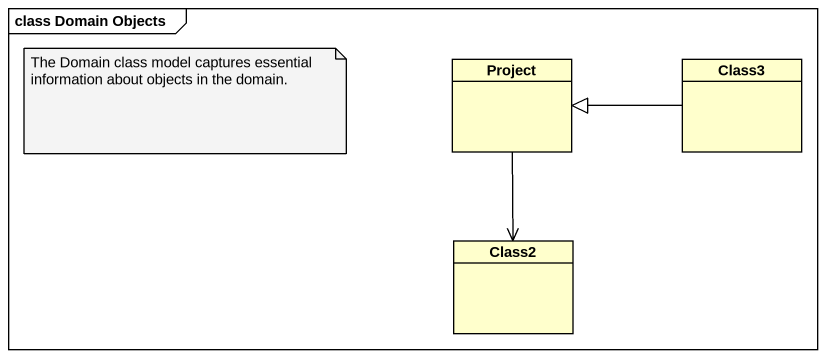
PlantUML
@startuml
mainframe class Domain Objects
hide circle
hide empty members
class Project
class Class3
class Class2
Project --> Class2
Class3 -left-|> Project
note as N1
  The Domain class model captures essential information about objects in the domain.
end note
@enduml
